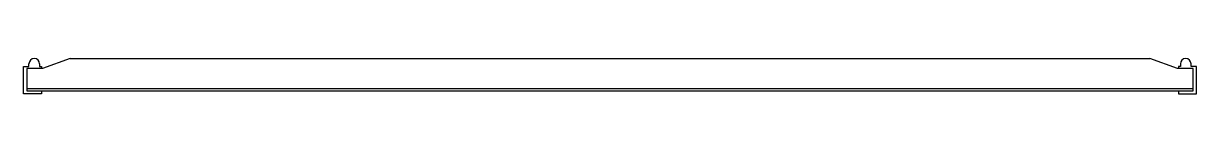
# Model space of a CAD drawing. Header units: millimetres. Extents: x -6 to 2324, y -30 to 40.
import ezdxf

# ---------------------------------------------------------------- set-up
doc = ezdxf.new("R2010")
doc.units = ezdxf.units.MM
doc.layers.add('KwikScaf 3D', color=7, linetype='Continuous')
doc.layers.add('KwikScaf Matrix', color=7, linetype='Continuous')

# ---------------------------------------------------------------- blocks, each defined once
blk = doc.blocks.new('109224xz')
at = {"layer": 'KwikScaf Matrix', "color": 0, "extrusion": (0, 1, -1.83691e-16)}
for p, q in [((-6.5, -30), (-6.5, 24)), ((-6.5, 24), (4.5, 24)), ((4.5, 24), (4.5, 29.5)), ((25.5, 29.5), (25.5, 24)), ((25.5, 24), (29.5, 24)), ((29.5, 24), (29.5, 20)), ((86.5, 40), (31.5, 20)), ((86.5, 40), (2230.5, 40)), ((2285.5, 20), (2230.5, 40)), ((2287.5, 24), (2287.5, 20)), ((2291.5, 24), (2287.5, 24)), ((2291.5, 29.5), (2291.5, 24)), ((2312.5, 24), (2312.5, 29.5)), ((2323.5, 24), (2312.5, 24)), ((2323.5, -30), (2323.5, 24)), ((31.5, 20), (0.5, 20)), ((0.5, 20), (0.5, -20)), ((2316.5, 20), (2285.5, 20)), ((2316.5, -20), (2316.5, 20)), ((0.5, -20), (2316.5, -20)), ((0.5, -20), (0.5, -24)), ((2316.5, -24), (2316.5, -20)), ((29.5, -30), (-6.5, -30)), ((0.5, -24), (2316.5, -24)), ((29.5, -24), (29.5, -30)), ((2287.5, -24), (2287.5, -30)), ((2287.5, -30), (2323.5, -30))]:
    blk.add_line(p, q, dxfattribs=at)
at = {"layer": 'KwikScaf Matrix', "color": 0}
for centre in [(15, 29.5), (2302, 29.5)]:
    blk.add_arc(centre, 10.5, 360, 180, dxfattribs=at)

msp = doc.modelspace()

# ---------------------------------------------------------------- block references
at = {"layer": 'KwikScaf 3D'}
msp.add_blockref('109224xz', (0, 0), dxfattribs=at)

doc.saveas('drawing.dxf')
